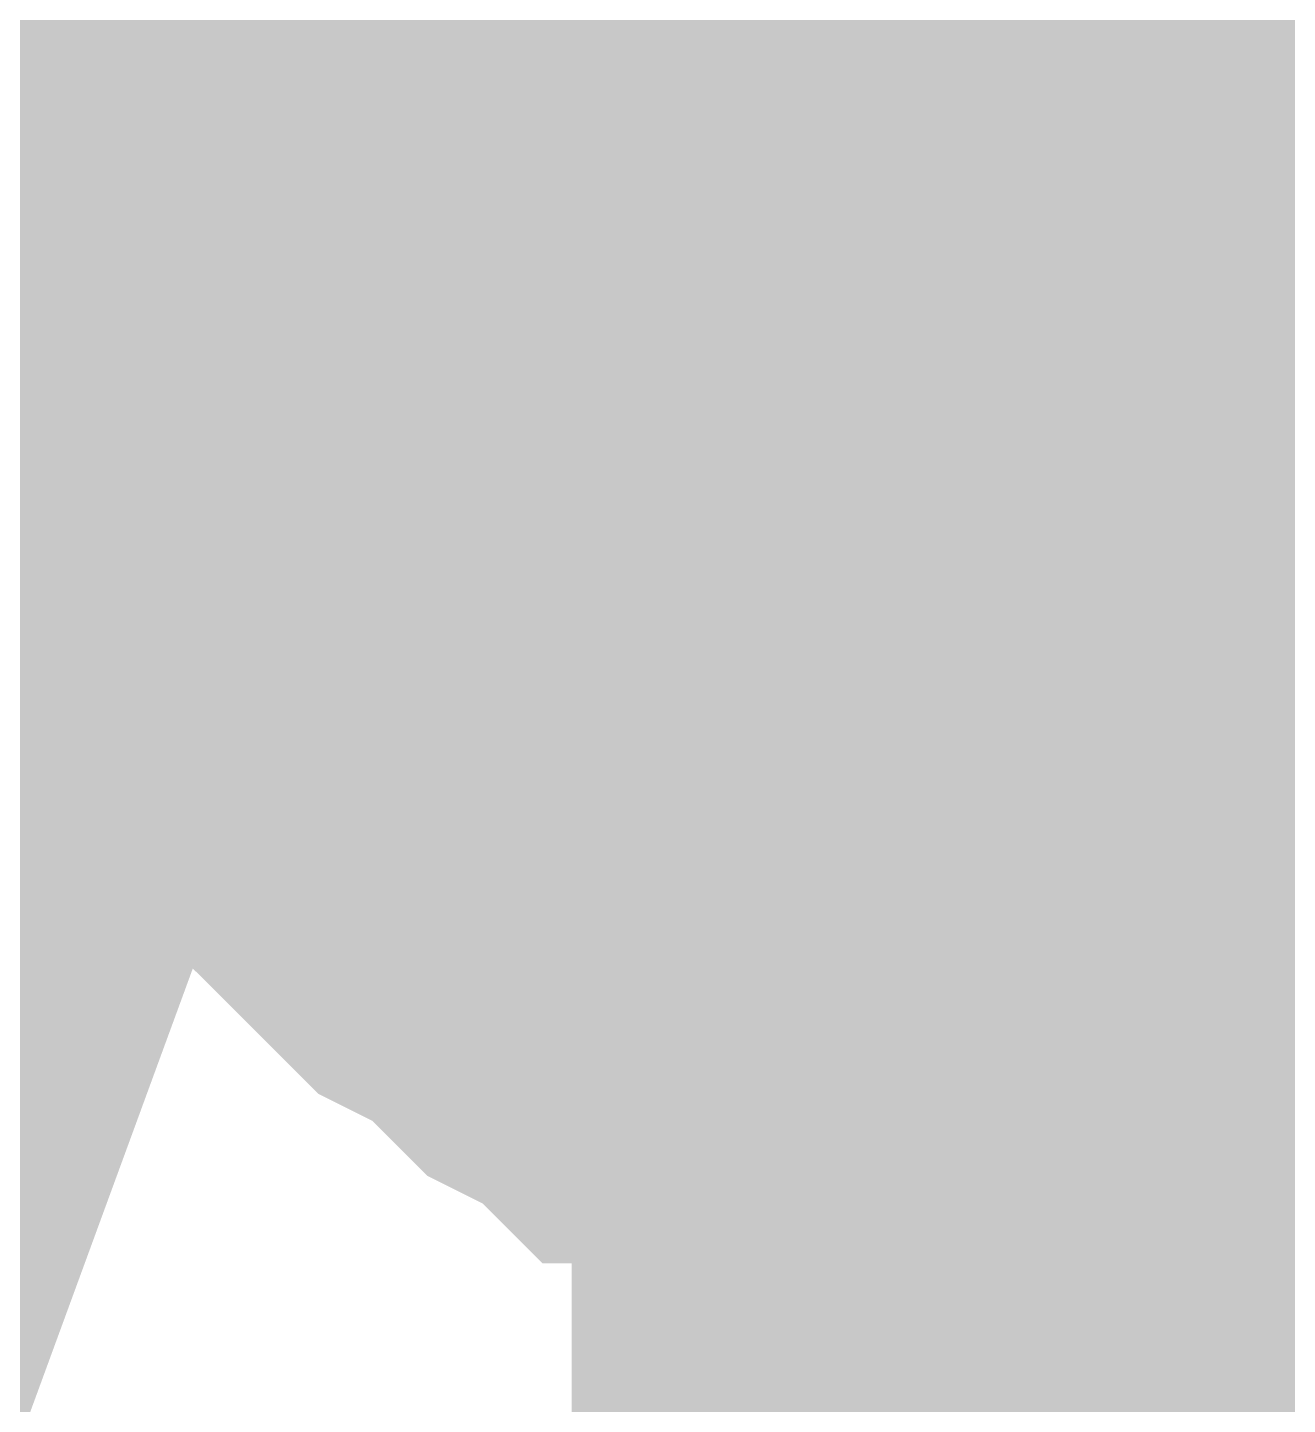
# Model space of a CAD drawing. Header units: inches. Extents: x 0 to 841, y 0 to 594.
# Drawn here: x 519.189 to 520.223, y 59.026 to 60.156 of the extents above; entities that cross this region are included whole.
import ezdxf

# ---------------------------------------------------------------- set-up
doc = ezdxf.new("R2010")
doc.units = ezdxf.units.IN
doc.layers.add('Sheet', color=255, linetype='Continuous')

msp = doc.modelspace()

# ---------------------------------------------------------------- linework, layer by layer
at = {"layer": 'Sheet'}
for points in [[(519.8309, 62.706, 0.7493, 0.7493, 0), (519.6961, 61.9648, 0.7493, 0.7493, 0), (519.5389, 61.2461, 0.7493, 0.7493, 0), (519.3368, 60.5275, 0.7493, 0.7493, 0), (519.0898, 59.8312, 0.7493, 0.7493, 0), (518.8427, 59.1574, 0.7493, 0.7493, 0), (518.5283, 58.4837, 0.7493, 0.7493, 0), (518.1915, 57.8548, 0.7493, 0.7493, 0), (517.8321, 57.226, 0.7493, 0.7493, 0), (517.4504, 56.5971, 0.7493, 0.7493, 0), (517.0237, 56.0132, 0.7493, 0.7493, 0), (516.5745, 55.4517, 0.7493, 0.7493, 0), (516.1029, 54.9127, 0.7493, 0.7493, 0), (515.6088, 54.3961, 0.7493, 0.7493, 0), (515.0923, 53.902, 0.7493, 0.7493, 0), (514.5533, 53.4304, 0.7493, 0.7493, 0), (513.9919, 52.9812, 0.7493, 0.7493, 0), (513.408, 52.5544, 0.7493, 0.7493, 0)], [(513.408, 52.5544, 0.7493, 0.7493, 0), (513.9919, 52.9812, 0.7493, 0.7493, 0), (514.5533, 53.4304, 0.7493, 0.7493, 0), (515.0923, 53.902, 0.7493, 0.7493, 0), (515.6088, 54.3961, 0.7493, 0.7493, 0), (516.1029, 54.9127, 0.7493, 0.7493, 0), (516.5745, 55.4517, 0.7493, 0.7493, 0), (517.0237, 56.0132, 0.7493, 0.7493, 0), (517.4504, 56.5971, 0.7493, 0.7493, 0), (517.8321, 57.226, 0.7493, 0.7493, 0), (518.1915, 57.8548, 0.7493, 0.7493, 0), (518.5283, 58.4837, 0.7493, 0.7493, 0), (518.8427, 59.1574, 0.7493, 0.7493, 0), (519.0898, 59.8312, 0.7493, 0.7493, 0), (519.3368, 60.5275, 0.7493, 0.7493, 0), (519.5389, 61.2461, 0.7493, 0.7493, 0), (519.6961, 61.9648, 0.7493, 0.7493, 0), (519.8309, 62.706, 0.7493, 0.7493, 0)], [(519.247, 59.9884, 0.2997, 0.2997, 0), (519.247, 60.0333, 0.2997, 0.2997, 0), (519.247, 60.0783, 0.2997, 0.2997, 0), (519.247, 60.1007, 0.2997, 0.2997, 0), (519.2694, 60.1456, 0.2997, 0.2997, 0), (519.2694, 60.1906, 0.2997, 0.2997, 0), (519.2919, 60.213, 0.2997, 0.2997, 0), (519.2919, 60.2579, 0.2997, 0.2997, 0), (519.3144, 60.2804, 0.2997, 0.2997, 0), (519.3144, 60.3253, 0.2997, 0.2997, 0)], [(519.247, 59.9884, 0.2997, 0.2997, 0), (519.247, 60.0333, 0.2997, 0.2997, 0), (519.247, 60.0783, 0.2997, 0.2997, 0), (519.247, 60.1007, 0.2997, 0.2997, 0), (519.2694, 60.1456, 0.2997, 0.2997, 0), (519.2694, 60.1906, 0.2997, 0.2997, 0), (519.2919, 60.213, 0.2997, 0.2997, 0), (519.2919, 60.2579, 0.2997, 0.2997, 0), (519.3144, 60.2804, 0.2997, 0.2997, 0), (519.3144, 60.3253, 0.2997, 0.2997, 0)], [(519.247, 59.9884, 0.2997, 0.2997, 0), (519.247, 60.0333, 0.2997, 0.2997, 0), (519.247, 60.0783, 0.2997, 0.2997, 0), (519.247, 60.1007, 0.2997, 0.2997, 0), (519.2694, 60.1456, 0.2997, 0.2997, 0), (519.2694, 60.1906, 0.2997, 0.2997, 0), (519.2919, 60.213, 0.2997, 0.2997, 0), (519.2919, 60.2579, 0.2997, 0.2997, 0), (519.3144, 60.2804, 0.2997, 0.2997, 0), (519.3144, 60.3253, 0.2997, 0.2997, 0)], [(519.247, 59.9884, 0.2997, 0.2997, 0), (519.247, 60.0333, 0.2997, 0.2997, 0), (519.247, 60.0783, 0.2997, 0.2997, 0), (519.247, 60.1007, 0.2997, 0.2997, 0), (519.2694, 60.1456, 0.2997, 0.2997, 0), (519.2694, 60.1906, 0.2997, 0.2997, 0), (519.2919, 60.213, 0.2997, 0.2997, 0), (519.2919, 60.2579, 0.2997, 0.2997, 0), (519.3144, 60.2804, 0.2997, 0.2997, 0), (519.3144, 60.3253, 0.2997, 0.2997, 0)], [(519.247, 59.9884, 0.2997, 0.2997, 0), (519.247, 60.0333, 0.2997, 0.2997, 0), (519.247, 60.0783, 0.2997, 0.2997, 0), (519.247, 60.1007, 0.2997, 0.2997, 0), (519.2694, 60.1456, 0.2997, 0.2997, 0), (519.2694, 60.1906, 0.2997, 0.2997, 0), (519.2919, 60.213, 0.2997, 0.2997, 0), (519.2919, 60.2579, 0.2997, 0.2997, 0), (519.3144, 60.2804, 0.2997, 0.2997, 0), (519.3144, 60.3253, 0.2997, 0.2997, 0)], [(519.494, 59.9884, 0.2997, 0.2997, 0), (519.494, 60.0109, 0.2997, 0.2997, 0), (519.494, 60.0333, 0.2997, 0.2997, 0), (519.494, 60.0783, 0.2997, 0.2997, 0), (519.494, 60.1007, 0.2997, 0.2997, 0), (519.5165, 60.1232, 0.2997, 0.2997, 0), (519.5165, 60.1456, 0.2997, 0.2997, 0), (519.5165, 60.1681, 0.2997, 0.2997, 0), (519.5389, 60.1906, 0.2997, 0.2997, 0), (519.5389, 60.213, 0.2997, 0.2997, 0), (519.5614, 60.2355, 0.2997, 0.2997, 0), (519.5614, 60.2579, 0.2997, 0.2997, 0), (519.5838, 60.2804, 0.2997, 0.2997, 0), (519.5838, 60.3029, 0.2997, 0.2997, 0), (519.6063, 60.3253, 0.2997, 0.2997, 0)], [(519.494, 59.9884, 0.2997, 0.2997, 0), (519.494, 60.0109, 0.2997, 0.2997, 0), (519.494, 60.0333, 0.2997, 0.2997, 0), (519.494, 60.0783, 0.2997, 0.2997, 0), (519.494, 60.1007, 0.2997, 0.2997, 0), (519.5165, 60.1232, 0.2997, 0.2997, 0), (519.5165, 60.1456, 0.2997, 0.2997, 0), (519.5165, 60.1681, 0.2997, 0.2997, 0), (519.5389, 60.1906, 0.2997, 0.2997, 0), (519.5389, 60.213, 0.2997, 0.2997, 0), (519.5614, 60.2355, 0.2997, 0.2997, 0), (519.5614, 60.2579, 0.2997, 0.2997, 0), (519.5838, 60.2804, 0.2997, 0.2997, 0), (519.5838, 60.3029, 0.2997, 0.2997, 0), (519.6063, 60.3253, 0.2997, 0.2997, 0)], [(519.494, 59.9884, 0.2997, 0.2997, 0), (519.494, 60.0109, 0.2997, 0.2997, 0), (519.494, 60.0333, 0.2997, 0.2997, 0), (519.494, 60.0783, 0.2997, 0.2997, 0), (519.494, 60.1007, 0.2997, 0.2997, 0), (519.5165, 60.1232, 0.2997, 0.2997, 0), (519.5165, 60.1456, 0.2997, 0.2997, 0), (519.5165, 60.1681, 0.2997, 0.2997, 0), (519.5389, 60.1906, 0.2997, 0.2997, 0), (519.5389, 60.213, 0.2997, 0.2997, 0), (519.5614, 60.2355, 0.2997, 0.2997, 0), (519.5614, 60.2579, 0.2997, 0.2997, 0), (519.5838, 60.2804, 0.2997, 0.2997, 0), (519.5838, 60.3029, 0.2997, 0.2997, 0), (519.6063, 60.3253, 0.2997, 0.2997, 0)], [(515.0025, 59.9884, 0.7493, 0.7493, 0), (520.0105, 59.9884, 0.7493, 0.7493, 0)], [(515.0025, 59.9884, 0.7493, 0.7493, 0), (520.0105, 59.9884, 0.7493, 0.7493, 0), (535.0124, 59.9884, 0.7493, 0.7493, 0), (554.9998, 59.9884, 0.7493, 0.7493, 0)], [(520.0105, 54.98, 0.7493, 0.7493, 0), (520.0105, 59.9884, 0.7493, 0.7493, 0)], [(519.247, 59.9884, 0.0991, 0.0991, 0), (519.247, 60.0333, 0.0991, 0.0991, 0), (519.247, 60.0783, 0.0991, 0.0991, 0), (519.247, 60.1007, 0.0991, 0.0991, 0), (519.2694, 60.1456, 0.0991, 0.0991, 0), (519.2694, 60.1906, 0.0991, 0.0991, 0), (519.2919, 60.213, 0.0991, 0.0991, 0)], [(519.247, 59.9884, 0.0991, 0.0991, 0), (519.247, 60.0333, 0.0991, 0.0991, 0), (519.247, 60.0783, 0.0991, 0.0991, 0), (519.247, 60.1007, 0.0991, 0.0991, 0), (519.2694, 60.1456, 0.0991, 0.0991, 0), (519.2694, 60.1906, 0.0991, 0.0991, 0), (519.2919, 60.213, 0.0991, 0.0991, 0)], [(519.247, 59.9884, 0.0991, 0.0991, 0), (519.247, 60.0333, 0.0991, 0.0991, 0), (519.247, 60.0783, 0.0991, 0.0991, 0), (519.247, 60.1007, 0.0991, 0.0991, 0), (519.2694, 60.1456, 0.0991, 0.0991, 0), (519.2694, 60.1906, 0.0991, 0.0991, 0), (519.2919, 60.213, 0.0991, 0.0991, 0)], [(519.247, 59.9884, 0.0991, 0.0991, 0), (519.247, 60.0333, 0.0991, 0.0991, 0), (519.247, 60.0783, 0.0991, 0.0991, 0), (519.247, 60.1007, 0.0991, 0.0991, 0), (519.2694, 60.1456, 0.0991, 0.0991, 0), (519.2694, 60.1906, 0.0991, 0.0991, 0), (519.2919, 60.213, 0.0991, 0.0991, 0)], [(519.247, 59.9884, 0.0991, 0.0991, 0), (519.247, 60.0333, 0.0991, 0.0991, 0), (519.247, 60.0783, 0.0991, 0.0991, 0), (519.247, 60.1007, 0.0991, 0.0991, 0), (519.2694, 60.1456, 0.0991, 0.0991, 0), (519.2694, 60.1906, 0.0991, 0.0991, 0), (519.2919, 60.213, 0.0991, 0.0991, 0)], [(519.494, 59.9884, 0.0991, 0.0991, 0), (519.494, 60.0109, 0.0991, 0.0991, 0), (519.494, 60.0333, 0.0991, 0.0991, 0), (519.494, 60.0783, 0.0991, 0.0991, 0), (519.494, 60.1007, 0.0991, 0.0991, 0), (519.5165, 60.1232, 0.0991, 0.0991, 0), (519.5165, 60.1456, 0.0991, 0.0991, 0), (519.5165, 60.1681, 0.0991, 0.0991, 0), (519.5389, 60.1906, 0.0991, 0.0991, 0), (519.5389, 60.213, 0.0991, 0.0991, 0)], [(519.494, 59.9884, 0.0991, 0.0991, 0), (519.494, 60.0109, 0.0991, 0.0991, 0), (519.494, 60.0333, 0.0991, 0.0991, 0), (519.494, 60.0783, 0.0991, 0.0991, 0), (519.494, 60.1007, 0.0991, 0.0991, 0), (519.5165, 60.1232, 0.0991, 0.0991, 0), (519.5165, 60.1456, 0.0991, 0.0991, 0), (519.5165, 60.1681, 0.0991, 0.0991, 0), (519.5389, 60.1906, 0.0991, 0.0991, 0), (519.5389, 60.213, 0.0991, 0.0991, 0)], [(519.494, 59.9884, 0.0991, 0.0991, 0), (519.494, 60.0109, 0.0991, 0.0991, 0), (519.494, 60.0333, 0.0991, 0.0991, 0), (519.494, 60.0783, 0.0991, 0.0991, 0), (519.494, 60.1007, 0.0991, 0.0991, 0), (519.5165, 60.1232, 0.0991, 0.0991, 0), (519.5165, 60.1456, 0.0991, 0.0991, 0), (519.5165, 60.1681, 0.0991, 0.0991, 0), (519.5389, 60.1906, 0.0991, 0.0991, 0), (519.5389, 60.213, 0.0991, 0.0991, 0)], [(515.0025, 59.9884, 0.2997, 0.2997, 0), (520.0105, 59.9884, 0.2997, 0.2997, 0)], [(520.0105, 59.2248, 0.2997, 0.2997, 0), (519.9656, 59.2248, 0.2997, 0.2997, 0), (519.9207, 59.2248, 0.2997, 0.2997, 0), (519.8983, 59.2248, 0.2997, 0.2997, 0), (519.8533, 59.2473, 0.2997, 0.2997, 0), (519.8084, 59.2473, 0.2997, 0.2997, 0), (519.786, 59.2697, 0.2997, 0.2997, 0), (519.7411, 59.2697, 0.2997, 0.2997, 0), (519.7186, 59.2922, 0.2997, 0.2997, 0), (519.6737, 59.2922, 0.2997, 0.2997, 0), (519.6512, 59.3147, 0.2997, 0.2997, 0), (519.6063, 59.3371, 0.2997, 0.2997, 0), (519.5838, 59.3596, 0.2997, 0.2997, 0), (519.5614, 59.382, 0.2997, 0.2997, 0), (519.5165, 59.4045, 0.2997, 0.2997, 0), (519.494, 59.427, 0.2997, 0.2997, 0), (519.4716, 59.4494, 0.2997, 0.2997, 0), (519.4491, 59.4719, 0.2997, 0.2997, 0), (519.4266, 59.4943, 0.2997, 0.2997, 0), (519.4042, 59.5392, 0.2997, 0.2997, 0), (519.3817, 59.5617, 0.2997, 0.2997, 0), (519.3593, 59.5842, 0.2997, 0.2997, 0), (519.3368, 59.6291, 0.2997, 0.2997, 0), (519.3144, 59.6515, 0.2997, 0.2997, 0), (519.3144, 59.6965, 0.2997, 0.2997, 0), (519.2919, 59.7189, 0.2997, 0.2997, 0), (519.2919, 59.7638, 0.2997, 0.2997, 0), (519.2694, 59.7863, 0.2997, 0.2997, 0), (519.2694, 59.8312, 0.2997, 0.2997, 0), (519.247, 59.8761, 0.2997, 0.2997, 0), (519.247, 59.8986, 0.2997, 0.2997, 0), (519.247, 59.9435, 0.2997, 0.2997, 0), (519.247, 59.9884, 0.2997, 0.2997, 0)], [(519.247, 59.9884, 0.2997, 0.2997, 0), (519.247, 59.9884, 0.2997, 0.2997, 0)], [(520.0105, 59.2248, 0.2997, 0.2997, 0), (519.9656, 59.2248, 0.2997, 0.2997, 0), (519.9207, 59.2248, 0.2997, 0.2997, 0), (519.8983, 59.2248, 0.2997, 0.2997, 0), (519.8533, 59.2473, 0.2997, 0.2997, 0), (519.8084, 59.2473, 0.2997, 0.2997, 0), (519.786, 59.2697, 0.2997, 0.2997, 0), (519.7411, 59.2697, 0.2997, 0.2997, 0), (519.7186, 59.2922, 0.2997, 0.2997, 0), (519.6737, 59.2922, 0.2997, 0.2997, 0), (519.6512, 59.3147, 0.2997, 0.2997, 0), (519.6063, 59.3371, 0.2997, 0.2997, 0), (519.5838, 59.3596, 0.2997, 0.2997, 0), (519.5614, 59.382, 0.2997, 0.2997, 0), (519.5165, 59.4045, 0.2997, 0.2997, 0), (519.494, 59.427, 0.2997, 0.2997, 0), (519.4716, 59.4494, 0.2997, 0.2997, 0), (519.4491, 59.4719, 0.2997, 0.2997, 0), (519.4266, 59.4943, 0.2997, 0.2997, 0), (519.4042, 59.5392, 0.2997, 0.2997, 0), (519.3817, 59.5617, 0.2997, 0.2997, 0), (519.3593, 59.5842, 0.2997, 0.2997, 0), (519.3368, 59.6291, 0.2997, 0.2997, 0), (519.3144, 59.6515, 0.2997, 0.2997, 0), (519.3144, 59.6965, 0.2997, 0.2997, 0), (519.2919, 59.7189, 0.2997, 0.2997, 0), (519.2919, 59.7638, 0.2997, 0.2997, 0), (519.2694, 59.7863, 0.2997, 0.2997, 0), (519.2694, 59.8312, 0.2997, 0.2997, 0), (519.247, 59.8761, 0.2997, 0.2997, 0), (519.247, 59.8986, 0.2997, 0.2997, 0), (519.247, 59.9435, 0.2997, 0.2997, 0), (519.247, 59.9884, 0.2997, 0.2997, 0)], [(519.247, 59.9884, 0.2997, 0.2997, 0), (519.247, 59.9884, 0.2997, 0.2997, 0)], [(520.0105, 59.2248, 0.2997, 0.2997, 0), (519.9656, 59.2248, 0.2997, 0.2997, 0), (519.9207, 59.2248, 0.2997, 0.2997, 0), (519.8983, 59.2248, 0.2997, 0.2997, 0), (519.8533, 59.2473, 0.2997, 0.2997, 0), (519.8084, 59.2473, 0.2997, 0.2997, 0), (519.786, 59.2697, 0.2997, 0.2997, 0), (519.7411, 59.2697, 0.2997, 0.2997, 0), (519.7186, 59.2922, 0.2997, 0.2997, 0), (519.6737, 59.2922, 0.2997, 0.2997, 0), (519.6512, 59.3147, 0.2997, 0.2997, 0), (519.6063, 59.3371, 0.2997, 0.2997, 0), (519.5838, 59.3596, 0.2997, 0.2997, 0), (519.5614, 59.382, 0.2997, 0.2997, 0), (519.5165, 59.4045, 0.2997, 0.2997, 0), (519.494, 59.427, 0.2997, 0.2997, 0), (519.4716, 59.4494, 0.2997, 0.2997, 0), (519.4491, 59.4719, 0.2997, 0.2997, 0), (519.4266, 59.4943, 0.2997, 0.2997, 0), (519.4042, 59.5392, 0.2997, 0.2997, 0), (519.3817, 59.5617, 0.2997, 0.2997, 0), (519.3593, 59.5842, 0.2997, 0.2997, 0), (519.3368, 59.6291, 0.2997, 0.2997, 0), (519.3144, 59.6515, 0.2997, 0.2997, 0), (519.3144, 59.6965, 0.2997, 0.2997, 0), (519.2919, 59.7189, 0.2997, 0.2997, 0), (519.2919, 59.7638, 0.2997, 0.2997, 0), (519.2694, 59.7863, 0.2997, 0.2997, 0), (519.2694, 59.8312, 0.2997, 0.2997, 0), (519.247, 59.8761, 0.2997, 0.2997, 0), (519.247, 59.8986, 0.2997, 0.2997, 0), (519.247, 59.9435, 0.2997, 0.2997, 0), (519.247, 59.9884, 0.2997, 0.2997, 0)], [(519.247, 59.9884, 0.2997, 0.2997, 0), (519.247, 59.9884, 0.2997, 0.2997, 0)], [(520.0105, 59.2248, 0.2997, 0.2997, 0), (519.9656, 59.2248, 0.2997, 0.2997, 0), (519.9207, 59.2248, 0.2997, 0.2997, 0), (519.8983, 59.2248, 0.2997, 0.2997, 0), (519.8533, 59.2473, 0.2997, 0.2997, 0), (519.8084, 59.2473, 0.2997, 0.2997, 0), (519.786, 59.2697, 0.2997, 0.2997, 0), (519.7411, 59.2697, 0.2997, 0.2997, 0), (519.7186, 59.2922, 0.2997, 0.2997, 0), (519.6737, 59.2922, 0.2997, 0.2997, 0), (519.6512, 59.3147, 0.2997, 0.2997, 0), (519.6063, 59.3371, 0.2997, 0.2997, 0), (519.5838, 59.3596, 0.2997, 0.2997, 0), (519.5614, 59.382, 0.2997, 0.2997, 0), (519.5165, 59.4045, 0.2997, 0.2997, 0), (519.494, 59.427, 0.2997, 0.2997, 0), (519.4716, 59.4494, 0.2997, 0.2997, 0), (519.4491, 59.4719, 0.2997, 0.2997, 0), (519.4266, 59.4943, 0.2997, 0.2997, 0), (519.4042, 59.5392, 0.2997, 0.2997, 0), (519.3817, 59.5617, 0.2997, 0.2997, 0), (519.3593, 59.5842, 0.2997, 0.2997, 0), (519.3368, 59.6291, 0.2997, 0.2997, 0), (519.3144, 59.6515, 0.2997, 0.2997, 0), (519.3144, 59.6965, 0.2997, 0.2997, 0), (519.2919, 59.7189, 0.2997, 0.2997, 0), (519.2919, 59.7638, 0.2997, 0.2997, 0), (519.2694, 59.7863, 0.2997, 0.2997, 0), (519.2694, 59.8312, 0.2997, 0.2997, 0), (519.247, 59.8761, 0.2997, 0.2997, 0), (519.247, 59.8986, 0.2997, 0.2997, 0), (519.247, 59.9435, 0.2997, 0.2997, 0), (519.247, 59.9884, 0.2997, 0.2997, 0)], [(519.247, 59.9884, 0.2997, 0.2997, 0), (519.247, 59.9884, 0.2997, 0.2997, 0)], [(520.0105, 59.2248, 0.2997, 0.2997, 0), (519.9656, 59.2248, 0.2997, 0.2997, 0), (519.9207, 59.2248, 0.2997, 0.2997, 0), (519.8983, 59.2248, 0.2997, 0.2997, 0), (519.8533, 59.2473, 0.2997, 0.2997, 0), (519.8084, 59.2473, 0.2997, 0.2997, 0), (519.786, 59.2697, 0.2997, 0.2997, 0), (519.7411, 59.2697, 0.2997, 0.2997, 0), (519.7186, 59.2922, 0.2997, 0.2997, 0), (519.6737, 59.2922, 0.2997, 0.2997, 0), (519.6512, 59.3147, 0.2997, 0.2997, 0), (519.6063, 59.3371, 0.2997, 0.2997, 0), (519.5838, 59.3596, 0.2997, 0.2997, 0), (519.5614, 59.382, 0.2997, 0.2997, 0), (519.5165, 59.4045, 0.2997, 0.2997, 0), (519.494, 59.427, 0.2997, 0.2997, 0), (519.4716, 59.4494, 0.2997, 0.2997, 0), (519.4491, 59.4719, 0.2997, 0.2997, 0), (519.4266, 59.4943, 0.2997, 0.2997, 0), (519.4042, 59.5392, 0.2997, 0.2997, 0), (519.3817, 59.5617, 0.2997, 0.2997, 0), (519.3593, 59.5842, 0.2997, 0.2997, 0), (519.3368, 59.6291, 0.2997, 0.2997, 0), (519.3144, 59.6515, 0.2997, 0.2997, 0), (519.3144, 59.6965, 0.2997, 0.2997, 0), (519.2919, 59.7189, 0.2997, 0.2997, 0), (519.2919, 59.7638, 0.2997, 0.2997, 0), (519.2694, 59.7863, 0.2997, 0.2997, 0), (519.2694, 59.8312, 0.2997, 0.2997, 0), (519.247, 59.8761, 0.2997, 0.2997, 0), (519.247, 59.8986, 0.2997, 0.2997, 0), (519.247, 59.9435, 0.2997, 0.2997, 0), (519.247, 59.9884, 0.2997, 0.2997, 0)], [(519.247, 59.9884, 0.2997, 0.2997, 0), (519.247, 59.9884, 0.2997, 0.2997, 0)], [(520.0105, 59.4719, 0.2997, 0.2997, 0), (519.9881, 59.4719, 0.2997, 0.2997, 0), (519.9656, 59.4719, 0.2997, 0.2997, 0), (519.9207, 59.4719, 0.2997, 0.2997, 0), (519.8983, 59.4719, 0.2997, 0.2997, 0), (519.8758, 59.4943, 0.2997, 0.2997, 0), (519.8533, 59.4943, 0.2997, 0.2997, 0), (519.8309, 59.4943, 0.2997, 0.2997, 0), (519.8084, 59.5168, 0.2997, 0.2997, 0), (519.786, 59.5168, 0.2997, 0.2997, 0), (519.7635, 59.5392, 0.2997, 0.2997, 0), (519.7411, 59.5392, 0.2997, 0.2997, 0), (519.7186, 59.5617, 0.2997, 0.2997, 0), (519.6961, 59.5842, 0.2997, 0.2997, 0), (519.6737, 59.5842, 0.2997, 0.2997, 0), (519.6512, 59.6066, 0.2997, 0.2997, 0), (519.6512, 59.6291, 0.2997, 0.2997, 0), (519.6288, 59.6515, 0.2997, 0.2997, 0), (519.6063, 59.674, 0.2997, 0.2997, 0), (519.5838, 59.6965, 0.2997, 0.2997, 0), (519.5838, 59.6965, 0.2997, 0.2997, 0), (519.5614, 59.7189, 0.2997, 0.2997, 0), (519.5614, 59.7414, 0.2997, 0.2997, 0), (519.5389, 59.7638, 0.2997, 0.2997, 0), (519.5389, 59.7863, 0.2997, 0.2997, 0), (519.5165, 59.8088, 0.2997, 0.2997, 0), (519.5165, 59.8312, 0.2997, 0.2997, 0), (519.5165, 59.8537, 0.2997, 0.2997, 0), (519.494, 59.8986, 0.2997, 0.2997, 0), (519.494, 59.9211, 0.2997, 0.2997, 0), (519.494, 59.9435, 0.2997, 0.2997, 0), (519.494, 59.966, 0.2997, 0.2997, 0), (519.494, 59.9884, 0.2997, 0.2997, 0)], [(519.494, 59.9884, 0.2997, 0.2997, 0), (519.494, 59.9884, 0.2997, 0.2997, 0)], [(520.0105, 59.4719, 0.2997, 0.2997, 0), (519.9881, 59.4719, 0.2997, 0.2997, 0), (519.9656, 59.4719, 0.2997, 0.2997, 0), (519.9207, 59.4719, 0.2997, 0.2997, 0), (519.8983, 59.4719, 0.2997, 0.2997, 0), (519.8758, 59.4943, 0.2997, 0.2997, 0), (519.8533, 59.4943, 0.2997, 0.2997, 0), (519.8309, 59.4943, 0.2997, 0.2997, 0), (519.8084, 59.5168, 0.2997, 0.2997, 0), (519.786, 59.5168, 0.2997, 0.2997, 0), (519.7635, 59.5392, 0.2997, 0.2997, 0), (519.7411, 59.5392, 0.2997, 0.2997, 0), (519.7186, 59.5617, 0.2997, 0.2997, 0), (519.6961, 59.5842, 0.2997, 0.2997, 0), (519.6737, 59.5842, 0.2997, 0.2997, 0), (519.6512, 59.6066, 0.2997, 0.2997, 0), (519.6512, 59.6291, 0.2997, 0.2997, 0), (519.6288, 59.6515, 0.2997, 0.2997, 0), (519.6063, 59.674, 0.2997, 0.2997, 0), (519.5838, 59.6965, 0.2997, 0.2997, 0), (519.5838, 59.6965, 0.2997, 0.2997, 0), (519.5614, 59.7189, 0.2997, 0.2997, 0), (519.5614, 59.7414, 0.2997, 0.2997, 0), (519.5389, 59.7638, 0.2997, 0.2997, 0), (519.5389, 59.7863, 0.2997, 0.2997, 0), (519.5165, 59.8088, 0.2997, 0.2997, 0), (519.5165, 59.8312, 0.2997, 0.2997, 0), (519.5165, 59.8537, 0.2997, 0.2997, 0), (519.494, 59.8986, 0.2997, 0.2997, 0), (519.494, 59.9211, 0.2997, 0.2997, 0), (519.494, 59.9435, 0.2997, 0.2997, 0), (519.494, 59.966, 0.2997, 0.2997, 0), (519.494, 59.9884, 0.2997, 0.2997, 0)], [(519.494, 59.9884, 0.2997, 0.2997, 0), (519.494, 59.9884, 0.2997, 0.2997, 0)], [(520.0105, 59.4719, 0.2997, 0.2997, 0), (519.9881, 59.4719, 0.2997, 0.2997, 0), (519.9656, 59.4719, 0.2997, 0.2997, 0), (519.9207, 59.4719, 0.2997, 0.2997, 0), (519.8983, 59.4719, 0.2997, 0.2997, 0), (519.8758, 59.4943, 0.2997, 0.2997, 0), (519.8533, 59.4943, 0.2997, 0.2997, 0), (519.8309, 59.4943, 0.2997, 0.2997, 0), (519.8084, 59.5168, 0.2997, 0.2997, 0), (519.786, 59.5168, 0.2997, 0.2997, 0), (519.7635, 59.5392, 0.2997, 0.2997, 0), (519.7411, 59.5392, 0.2997, 0.2997, 0), (519.7186, 59.5617, 0.2997, 0.2997, 0), (519.6961, 59.5842, 0.2997, 0.2997, 0), (519.6737, 59.5842, 0.2997, 0.2997, 0), (519.6512, 59.6066, 0.2997, 0.2997, 0), (519.6512, 59.6291, 0.2997, 0.2997, 0), (519.6288, 59.6515, 0.2997, 0.2997, 0), (519.6063, 59.674, 0.2997, 0.2997, 0), (519.5838, 59.6965, 0.2997, 0.2997, 0), (519.5838, 59.6965, 0.2997, 0.2997, 0), (519.5614, 59.7189, 0.2997, 0.2997, 0), (519.5614, 59.7414, 0.2997, 0.2997, 0), (519.5389, 59.7638, 0.2997, 0.2997, 0), (519.5389, 59.7863, 0.2997, 0.2997, 0), (519.5165, 59.8088, 0.2997, 0.2997, 0), (519.5165, 59.8312, 0.2997, 0.2997, 0), (519.5165, 59.8537, 0.2997, 0.2997, 0), (519.494, 59.8986, 0.2997, 0.2997, 0), (519.494, 59.9211, 0.2997, 0.2997, 0), (519.494, 59.9435, 0.2997, 0.2997, 0), (519.494, 59.966, 0.2997, 0.2997, 0), (519.494, 59.9884, 0.2997, 0.2997, 0)], [(519.494, 59.9884, 0.2997, 0.2997, 0), (519.494, 59.9884, 0.2997, 0.2997, 0)], [(520.0105, 54.98, 0.2997, 0.2997, 0), (520.0105, 59.9884, 0.2997, 0.2997, 0)], [(520.0105, 59.2248, 0.0991, 0.0991, 0), (519.9656, 59.2248, 0.0991, 0.0991, 0), (519.9207, 59.2248, 0.0991, 0.0991, 0), (519.8983, 59.2248, 0.0991, 0.0991, 0), (519.8533, 59.2473, 0.0991, 0.0991, 0), (519.8084, 59.2473, 0.0991, 0.0991, 0), (519.786, 59.2697, 0.0991, 0.0991, 0), (519.7411, 59.2697, 0.0991, 0.0991, 0), (519.7186, 59.2922, 0.0991, 0.0991, 0), (519.6737, 59.2922, 0.0991, 0.0991, 0), (519.6512, 59.3147, 0.0991, 0.0991, 0), (519.6063, 59.3371, 0.0991, 0.0991, 0), (519.5838, 59.3596, 0.0991, 0.0991, 0), (519.5614, 59.382, 0.0991, 0.0991, 0), (519.5165, 59.4045, 0.0991, 0.0991, 0), (519.494, 59.427, 0.0991, 0.0991, 0), (519.4716, 59.4494, 0.0991, 0.0991, 0), (519.4491, 59.4719, 0.0991, 0.0991, 0), (519.4266, 59.4943, 0.0991, 0.0991, 0), (519.4042, 59.5392, 0.0991, 0.0991, 0), (519.3817, 59.5617, 0.0991, 0.0991, 0), (519.3593, 59.5842, 0.0991, 0.0991, 0), (519.3368, 59.6291, 0.0991, 0.0991, 0), (519.3144, 59.6515, 0.0991, 0.0991, 0), (519.3144, 59.6965, 0.0991, 0.0991, 0), (519.2919, 59.7189, 0.0991, 0.0991, 0), (519.2919, 59.7638, 0.0991, 0.0991, 0), (519.2694, 59.7863, 0.0991, 0.0991, 0), (519.2694, 59.8312, 0.0991, 0.0991, 0), (519.247, 59.8761, 0.0991, 0.0991, 0), (519.247, 59.8986, 0.0991, 0.0991, 0), (519.247, 59.9435, 0.0991, 0.0991, 0), (519.247, 59.9884, 0.0991, 0.0991, 0)], [(519.247, 59.9884, 0.0991, 0.0991, 0), (519.247, 59.9884, 0.0991, 0.0991, 0)], [(520.0105, 59.2248, 0.0991, 0.0991, 0), (519.9656, 59.2248, 0.0991, 0.0991, 0), (519.9207, 59.2248, 0.0991, 0.0991, 0), (519.8983, 59.2248, 0.0991, 0.0991, 0), (519.8533, 59.2473, 0.0991, 0.0991, 0), (519.8084, 59.2473, 0.0991, 0.0991, 0), (519.786, 59.2697, 0.0991, 0.0991, 0), (519.7411, 59.2697, 0.0991, 0.0991, 0), (519.7186, 59.2922, 0.0991, 0.0991, 0), (519.6737, 59.2922, 0.0991, 0.0991, 0), (519.6512, 59.3147, 0.0991, 0.0991, 0), (519.6063, 59.3371, 0.0991, 0.0991, 0), (519.5838, 59.3596, 0.0991, 0.0991, 0), (519.5614, 59.382, 0.0991, 0.0991, 0), (519.5165, 59.4045, 0.0991, 0.0991, 0), (519.494, 59.427, 0.0991, 0.0991, 0), (519.4716, 59.4494, 0.0991, 0.0991, 0), (519.4491, 59.4719, 0.0991, 0.0991, 0), (519.4266, 59.4943, 0.0991, 0.0991, 0), (519.4042, 59.5392, 0.0991, 0.0991, 0), (519.3817, 59.5617, 0.0991, 0.0991, 0), (519.3593, 59.5842, 0.0991, 0.0991, 0), (519.3368, 59.6291, 0.0991, 0.0991, 0), (519.3144, 59.6515, 0.0991, 0.0991, 0), (519.3144, 59.6965, 0.0991, 0.0991, 0), (519.2919, 59.7189, 0.0991, 0.0991, 0), (519.2919, 59.7638, 0.0991, 0.0991, 0), (519.2694, 59.7863, 0.0991, 0.0991, 0), (519.2694, 59.8312, 0.0991, 0.0991, 0), (519.247, 59.8761, 0.0991, 0.0991, 0), (519.247, 59.8986, 0.0991, 0.0991, 0), (519.247, 59.9435, 0.0991, 0.0991, 0), (519.247, 59.9884, 0.0991, 0.0991, 0)], [(519.247, 59.9884, 0.0991, 0.0991, 0), (519.247, 59.9884, 0.0991, 0.0991, 0)], [(520.0105, 59.2248, 0.0991, 0.0991, 0), (519.9656, 59.2248, 0.0991, 0.0991, 0), (519.9207, 59.2248, 0.0991, 0.0991, 0), (519.8983, 59.2248, 0.0991, 0.0991, 0), (519.8533, 59.2473, 0.0991, 0.0991, 0), (519.8084, 59.2473, 0.0991, 0.0991, 0), (519.786, 59.2697, 0.0991, 0.0991, 0), (519.7411, 59.2697, 0.0991, 0.0991, 0), (519.7186, 59.2922, 0.0991, 0.0991, 0), (519.6737, 59.2922, 0.0991, 0.0991, 0), (519.6512, 59.3147, 0.0991, 0.0991, 0), (519.6063, 59.3371, 0.0991, 0.0991, 0), (519.5838, 59.3596, 0.0991, 0.0991, 0), (519.5614, 59.382, 0.0991, 0.0991, 0), (519.5165, 59.4045, 0.0991, 0.0991, 0), (519.494, 59.427, 0.0991, 0.0991, 0), (519.4716, 59.4494, 0.0991, 0.0991, 0), (519.4491, 59.4719, 0.0991, 0.0991, 0), (519.4266, 59.4943, 0.0991, 0.0991, 0), (519.4042, 59.5392, 0.0991, 0.0991, 0), (519.3817, 59.5617, 0.0991, 0.0991, 0), (519.3593, 59.5842, 0.0991, 0.0991, 0), (519.3368, 59.6291, 0.0991, 0.0991, 0), (519.3144, 59.6515, 0.0991, 0.0991, 0), (519.3144, 59.6965, 0.0991, 0.0991, 0), (519.2919, 59.7189, 0.0991, 0.0991, 0), (519.2919, 59.7638, 0.0991, 0.0991, 0), (519.2694, 59.7863, 0.0991, 0.0991, 0), (519.2694, 59.8312, 0.0991, 0.0991, 0), (519.247, 59.8761, 0.0991, 0.0991, 0), (519.247, 59.8986, 0.0991, 0.0991, 0), (519.247, 59.9435, 0.0991, 0.0991, 0), (519.247, 59.9884, 0.0991, 0.0991, 0)], [(519.247, 59.9884, 0.0991, 0.0991, 0), (519.247, 59.9884, 0.0991, 0.0991, 0)], [(520.0105, 59.2248, 0.0991, 0.0991, 0), (519.9656, 59.2248, 0.0991, 0.0991, 0), (519.9207, 59.2248, 0.0991, 0.0991, 0), (519.8983, 59.2248, 0.0991, 0.0991, 0), (519.8533, 59.2473, 0.0991, 0.0991, 0), (519.8084, 59.2473, 0.0991, 0.0991, 0), (519.786, 59.2697, 0.0991, 0.0991, 0), (519.7411, 59.2697, 0.0991, 0.0991, 0), (519.7186, 59.2922, 0.0991, 0.0991, 0), (519.6737, 59.2922, 0.0991, 0.0991, 0), (519.6512, 59.3147, 0.0991, 0.0991, 0), (519.6063, 59.3371, 0.0991, 0.0991, 0), (519.5838, 59.3596, 0.0991, 0.0991, 0), (519.5614, 59.382, 0.0991, 0.0991, 0), (519.5165, 59.4045, 0.0991, 0.0991, 0), (519.494, 59.427, 0.0991, 0.0991, 0), (519.4716, 59.4494, 0.0991, 0.0991, 0), (519.4491, 59.4719, 0.0991, 0.0991, 0), (519.4266, 59.4943, 0.0991, 0.0991, 0), (519.4042, 59.5392, 0.0991, 0.0991, 0), (519.3817, 59.5617, 0.0991, 0.0991, 0), (519.3593, 59.5842, 0.0991, 0.0991, 0), (519.3368, 59.6291, 0.0991, 0.0991, 0), (519.3144, 59.6515, 0.0991, 0.0991, 0), (519.3144, 59.6965, 0.0991, 0.0991, 0), (519.2919, 59.7189, 0.0991, 0.0991, 0), (519.2919, 59.7638, 0.0991, 0.0991, 0), (519.2694, 59.7863, 0.0991, 0.0991, 0), (519.2694, 59.8312, 0.0991, 0.0991, 0), (519.247, 59.8761, 0.0991, 0.0991, 0), (519.247, 59.8986, 0.0991, 0.0991, 0), (519.247, 59.9435, 0.0991, 0.0991, 0), (519.247, 59.9884, 0.0991, 0.0991, 0)], [(519.247, 59.9884, 0.0991, 0.0991, 0), (519.247, 59.9884, 0.0991, 0.0991, 0)], [(520.0105, 59.2248, 0.0991, 0.0991, 0), (519.9656, 59.2248, 0.0991, 0.0991, 0), (519.9207, 59.2248, 0.0991, 0.0991, 0), (519.8983, 59.2248, 0.0991, 0.0991, 0), (519.8533, 59.2473, 0.0991, 0.0991, 0), (519.8084, 59.2473, 0.0991, 0.0991, 0), (519.786, 59.2697, 0.0991, 0.0991, 0), (519.7411, 59.2697, 0.0991, 0.0991, 0), (519.7186, 59.2922, 0.0991, 0.0991, 0), (519.6737, 59.2922, 0.0991, 0.0991, 0), (519.6512, 59.3147, 0.0991, 0.0991, 0), (519.6063, 59.3371, 0.0991, 0.0991, 0), (519.5838, 59.3596, 0.0991, 0.0991, 0), (519.5614, 59.382, 0.0991, 0.0991, 0), (519.5165, 59.4045, 0.0991, 0.0991, 0), (519.494, 59.427, 0.0991, 0.0991, 0), (519.4716, 59.4494, 0.0991, 0.0991, 0), (519.4491, 59.4719, 0.0991, 0.0991, 0), (519.4266, 59.4943, 0.0991, 0.0991, 0), (519.4042, 59.5392, 0.0991, 0.0991, 0), (519.3817, 59.5617, 0.0991, 0.0991, 0), (519.3593, 59.5842, 0.0991, 0.0991, 0), (519.3368, 59.6291, 0.0991, 0.0991, 0), (519.3144, 59.6515, 0.0991, 0.0991, 0), (519.3144, 59.6965, 0.0991, 0.0991, 0), (519.2919, 59.7189, 0.0991, 0.0991, 0), (519.2919, 59.7638, 0.0991, 0.0991, 0), (519.2694, 59.7863, 0.0991, 0.0991, 0), (519.2694, 59.8312, 0.0991, 0.0991, 0), (519.247, 59.8761, 0.0991, 0.0991, 0), (519.247, 59.8986, 0.0991, 0.0991, 0), (519.247, 59.9435, 0.0991, 0.0991, 0), (519.247, 59.9884, 0.0991, 0.0991, 0)], [(519.247, 59.9884, 0.0991, 0.0991, 0), (519.247, 59.9884, 0.0991, 0.0991, 0)], [(520.0105, 59.4719, 0.0991, 0.0991, 0), (519.9881, 59.4719, 0.0991, 0.0991, 0), (519.9656, 59.4719, 0.0991, 0.0991, 0), (519.9207, 59.4719, 0.0991, 0.0991, 0), (519.8983, 59.4719, 0.0991, 0.0991, 0), (519.8758, 59.4943, 0.0991, 0.0991, 0), (519.8533, 59.4943, 0.0991, 0.0991, 0), (519.8309, 59.4943, 0.0991, 0.0991, 0), (519.8084, 59.5168, 0.0991, 0.0991, 0), (519.786, 59.5168, 0.0991, 0.0991, 0), (519.7635, 59.5392, 0.0991, 0.0991, 0), (519.7411, 59.5392, 0.0991, 0.0991, 0), (519.7186, 59.5617, 0.0991, 0.0991, 0), (519.6961, 59.5842, 0.0991, 0.0991, 0), (519.6737, 59.5842, 0.0991, 0.0991, 0), (519.6512, 59.6066, 0.0991, 0.0991, 0), (519.6512, 59.6291, 0.0991, 0.0991, 0), (519.6288, 59.6515, 0.0991, 0.0991, 0), (519.6063, 59.674, 0.0991, 0.0991, 0), (519.5838, 59.6965, 0.0991, 0.0991, 0), (519.5838, 59.6965, 0.0991, 0.0991, 0), (519.5614, 59.7189, 0.0991, 0.0991, 0), (519.5614, 59.7414, 0.0991, 0.0991, 0), (519.5389, 59.7638, 0.0991, 0.0991, 0), (519.5389, 59.7863, 0.0991, 0.0991, 0), (519.5165, 59.8088, 0.0991, 0.0991, 0), (519.5165, 59.8312, 0.0991, 0.0991, 0), (519.5165, 59.8537, 0.0991, 0.0991, 0), (519.494, 59.8986, 0.0991, 0.0991, 0), (519.494, 59.9211, 0.0991, 0.0991, 0), (519.494, 59.9435, 0.0991, 0.0991, 0), (519.494, 59.966, 0.0991, 0.0991, 0), (519.494, 59.9884, 0.0991, 0.0991, 0)], [(519.494, 59.9884, 0.0991, 0.0991, 0), (519.494, 59.9884, 0.0991, 0.0991, 0)], [(520.0105, 59.4719, 0.0991, 0.0991, 0), (519.9881, 59.4719, 0.0991, 0.0991, 0), (519.9656, 59.4719, 0.0991, 0.0991, 0), (519.9207, 59.4719, 0.0991, 0.0991, 0), (519.8983, 59.4719, 0.0991, 0.0991, 0), (519.8758, 59.4943, 0.0991, 0.0991, 0), (519.8533, 59.4943, 0.0991, 0.0991, 0), (519.8309, 59.4943, 0.0991, 0.0991, 0), (519.8084, 59.5168, 0.0991, 0.0991, 0), (519.786, 59.5168, 0.0991, 0.0991, 0), (519.7635, 59.5392, 0.0991, 0.0991, 0), (519.7411, 59.5392, 0.0991, 0.0991, 0), (519.7186, 59.5617, 0.0991, 0.0991, 0), (519.6961, 59.5842, 0.0991, 0.0991, 0), (519.6737, 59.5842, 0.0991, 0.0991, 0), (519.6512, 59.6066, 0.0991, 0.0991, 0), (519.6512, 59.6291, 0.0991, 0.0991, 0), (519.6288, 59.6515, 0.0991, 0.0991, 0), (519.6063, 59.674, 0.0991, 0.0991, 0), (519.5838, 59.6965, 0.0991, 0.0991, 0), (519.5838, 59.6965, 0.0991, 0.0991, 0), (519.5614, 59.7189, 0.0991, 0.0991, 0), (519.5614, 59.7414, 0.0991, 0.0991, 0), (519.5389, 59.7638, 0.0991, 0.0991, 0), (519.5389, 59.7863, 0.0991, 0.0991, 0), (519.5165, 59.8088, 0.0991, 0.0991, 0), (519.5165, 59.8312, 0.0991, 0.0991, 0), (519.5165, 59.8537, 0.0991, 0.0991, 0), (519.494, 59.8986, 0.0991, 0.0991, 0), (519.494, 59.9211, 0.0991, 0.0991, 0), (519.494, 59.9435, 0.0991, 0.0991, 0), (519.494, 59.966, 0.0991, 0.0991, 0), (519.494, 59.9884, 0.0991, 0.0991, 0)], [(519.494, 59.9884, 0.0991, 0.0991, 0), (519.494, 59.9884, 0.0991, 0.0991, 0)], [(520.0105, 59.4719, 0.0991, 0.0991, 0), (519.9881, 59.4719, 0.0991, 0.0991, 0), (519.9656, 59.4719, 0.0991, 0.0991, 0), (519.9207, 59.4719, 0.0991, 0.0991, 0), (519.8983, 59.4719, 0.0991, 0.0991, 0), (519.8758, 59.4943, 0.0991, 0.0991, 0), (519.8533, 59.4943, 0.0991, 0.0991, 0), (519.8309, 59.4943, 0.0991, 0.0991, 0), (519.8084, 59.5168, 0.0991, 0.0991, 0), (519.786, 59.5168, 0.0991, 0.0991, 0), (519.7635, 59.5392, 0.0991, 0.0991, 0), (519.7411, 59.5392, 0.0991, 0.0991, 0), (519.7186, 59.5617, 0.0991, 0.0991, 0), (519.6961, 59.5842, 0.0991, 0.0991, 0), (519.6737, 59.5842, 0.0991, 0.0991, 0), (519.6512, 59.6066, 0.0991, 0.0991, 0), (519.6512, 59.6291, 0.0991, 0.0991, 0), (519.6288, 59.6515, 0.0991, 0.0991, 0), (519.6063, 59.674, 0.0991, 0.0991, 0), (519.5838, 59.6965, 0.0991, 0.0991, 0), (519.5838, 59.6965, 0.0991, 0.0991, 0), (519.5614, 59.7189, 0.0991, 0.0991, 0), (519.5614, 59.7414, 0.0991, 0.0991, 0), (519.5389, 59.7638, 0.0991, 0.0991, 0), (519.5389, 59.7863, 0.0991, 0.0991, 0), (519.5165, 59.8088, 0.0991, 0.0991, 0), (519.5165, 59.8312, 0.0991, 0.0991, 0), (519.5165, 59.8537, 0.0991, 0.0991, 0), (519.494, 59.8986, 0.0991, 0.0991, 0), (519.494, 59.9211, 0.0991, 0.0991, 0), (519.494, 59.9435, 0.0991, 0.0991, 0), (519.494, 59.966, 0.0991, 0.0991, 0), (519.494, 59.9884, 0.0991, 0.0991, 0)], [(519.494, 59.9884, 0.0991, 0.0991, 0), (519.494, 59.9884, 0.0991, 0.0991, 0)], [(520.3923, 59.674, 0.2997, 0.2997, 0), (520.3699, 59.6515, 0.2997, 0.2997, 0), (520.3474, 59.6291, 0.2997, 0.2997, 0), (520.3474, 59.6066, 0.2997, 0.2997, 0), (520.325, 59.5842, 0.2997, 0.2997, 0), (520.3025, 59.5842, 0.2997, 0.2997, 0), (520.28, 59.5617, 0.2997, 0.2997, 0), (520.2576, 59.5392, 0.2997, 0.2997, 0), (520.2351, 59.5392, 0.2997, 0.2997, 0), (520.2127, 59.5168, 0.2997, 0.2997, 0), (520.2127, 59.5168, 0.2997, 0.2997, 0), (520.1902, 59.4943, 0.2997, 0.2997, 0), (520.1453, 59.4943, 0.2997, 0.2997, 0), (520.1228, 59.4943, 0.2997, 0.2997, 0), (520.1004, 59.4719, 0.2997, 0.2997, 0), (520.0779, 59.4719, 0.2997, 0.2997, 0), (520.0555, 59.4719, 0.2997, 0.2997, 0), (520.033, 59.4719, 0.2997, 0.2997, 0), (520.0105, 59.4719, 0.2997, 0.2997, 0)], [(520.3923, 59.674, 0.2997, 0.2997, 0), (520.3699, 59.6515, 0.2997, 0.2997, 0), (520.3474, 59.6291, 0.2997, 0.2997, 0), (520.3474, 59.6066, 0.2997, 0.2997, 0), (520.325, 59.5842, 0.2997, 0.2997, 0), (520.3025, 59.5842, 0.2997, 0.2997, 0), (520.28, 59.5617, 0.2997, 0.2997, 0), (520.2576, 59.5392, 0.2997, 0.2997, 0), (520.2351, 59.5392, 0.2997, 0.2997, 0), (520.2127, 59.5168, 0.2997, 0.2997, 0), (520.2127, 59.5168, 0.2997, 0.2997, 0), (520.1902, 59.4943, 0.2997, 0.2997, 0), (520.1453, 59.4943, 0.2997, 0.2997, 0), (520.1228, 59.4943, 0.2997, 0.2997, 0), (520.1004, 59.4719, 0.2997, 0.2997, 0), (520.0779, 59.4719, 0.2997, 0.2997, 0), (520.0555, 59.4719, 0.2997, 0.2997, 0), (520.033, 59.4719, 0.2997, 0.2997, 0), (520.0105, 59.4719, 0.2997, 0.2997, 0)], [(520.3923, 59.674, 0.2997, 0.2997, 0), (520.3699, 59.6515, 0.2997, 0.2997, 0), (520.3474, 59.6291, 0.2997, 0.2997, 0), (520.3474, 59.6066, 0.2997, 0.2997, 0), (520.325, 59.5842, 0.2997, 0.2997, 0), (520.3025, 59.5842, 0.2997, 0.2997, 0), (520.28, 59.5617, 0.2997, 0.2997, 0), (520.2576, 59.5392, 0.2997, 0.2997, 0), (520.2351, 59.5392, 0.2997, 0.2997, 0), (520.2127, 59.5168, 0.2997, 0.2997, 0), (520.2127, 59.5168, 0.2997, 0.2997, 0), (520.1902, 59.4943, 0.2997, 0.2997, 0), (520.1453, 59.4943, 0.2997, 0.2997, 0), (520.1228, 59.4943, 0.2997, 0.2997, 0), (520.1004, 59.4719, 0.2997, 0.2997, 0), (520.0779, 59.4719, 0.2997, 0.2997, 0), (520.0555, 59.4719, 0.2997, 0.2997, 0), (520.033, 59.4719, 0.2997, 0.2997, 0), (520.0105, 59.4719, 0.2997, 0.2997, 0)], [(520.28, 59.5617, 0.0991, 0.0991, 0), (520.2576, 59.5392, 0.0991, 0.0991, 0), (520.2351, 59.5392, 0.0991, 0.0991, 0), (520.2127, 59.5168, 0.0991, 0.0991, 0), (520.2127, 59.5168, 0.0991, 0.0991, 0), (520.1902, 59.4943, 0.0991, 0.0991, 0), (520.1453, 59.4943, 0.0991, 0.0991, 0), (520.1228, 59.4943, 0.0991, 0.0991, 0), (520.1004, 59.4719, 0.0991, 0.0991, 0), (520.0779, 59.4719, 0.0991, 0.0991, 0), (520.0555, 59.4719, 0.0991, 0.0991, 0), (520.033, 59.4719, 0.0991, 0.0991, 0), (520.0105, 59.4719, 0.0991, 0.0991, 0)], [(520.28, 59.5617, 0.0991, 0.0991, 0), (520.2576, 59.5392, 0.0991, 0.0991, 0), (520.2351, 59.5392, 0.0991, 0.0991, 0), (520.2127, 59.5168, 0.0991, 0.0991, 0), (520.2127, 59.5168, 0.0991, 0.0991, 0), (520.1902, 59.4943, 0.0991, 0.0991, 0), (520.1453, 59.4943, 0.0991, 0.0991, 0), (520.1228, 59.4943, 0.0991, 0.0991, 0), (520.1004, 59.4719, 0.0991, 0.0991, 0), (520.0779, 59.4719, 0.0991, 0.0991, 0), (520.0555, 59.4719, 0.0991, 0.0991, 0), (520.033, 59.4719, 0.0991, 0.0991, 0), (520.0105, 59.4719, 0.0991, 0.0991, 0)], [(520.28, 59.5617, 0.0991, 0.0991, 0), (520.2576, 59.5392, 0.0991, 0.0991, 0), (520.2351, 59.5392, 0.0991, 0.0991, 0), (520.2127, 59.5168, 0.0991, 0.0991, 0), (520.2127, 59.5168, 0.0991, 0.0991, 0), (520.1902, 59.4943, 0.0991, 0.0991, 0), (520.1453, 59.4943, 0.0991, 0.0991, 0), (520.1228, 59.4943, 0.0991, 0.0991, 0), (520.1004, 59.4719, 0.0991, 0.0991, 0), (520.0779, 59.4719, 0.0991, 0.0991, 0), (520.0555, 59.4719, 0.0991, 0.0991, 0), (520.033, 59.4719, 0.0991, 0.0991, 0), (520.0105, 59.4719, 0.0991, 0.0991, 0)], [(520.3923, 59.3371, 0.2997, 0.2997, 0), (520.3699, 59.3147, 0.2997, 0.2997, 0), (520.325, 59.2922, 0.2997, 0.2997, 0), (520.3025, 59.2922, 0.2997, 0.2997, 0), (520.2576, 59.2697, 0.2997, 0.2997, 0), (520.2351, 59.2697, 0.2997, 0.2997, 0), (520.1902, 59.2473, 0.2997, 0.2997, 0), (520.1678, 59.2473, 0.2997, 0.2997, 0), (520.1228, 59.2248, 0.2997, 0.2997, 0), (520.0779, 59.2248, 0.2997, 0.2997, 0), (520.0555, 59.2248, 0.2997, 0.2997, 0), (520.0105, 59.2248, 0.2997, 0.2997, 0)], [(520.3923, 59.3371, 0.2997, 0.2997, 0), (520.3699, 59.3147, 0.2997, 0.2997, 0), (520.325, 59.2922, 0.2997, 0.2997, 0), (520.3025, 59.2922, 0.2997, 0.2997, 0), (520.2576, 59.2697, 0.2997, 0.2997, 0), (520.2351, 59.2697, 0.2997, 0.2997, 0), (520.1902, 59.2473, 0.2997, 0.2997, 0), (520.1678, 59.2473, 0.2997, 0.2997, 0), (520.1228, 59.2248, 0.2997, 0.2997, 0), (520.0779, 59.2248, 0.2997, 0.2997, 0), (520.0555, 59.2248, 0.2997, 0.2997, 0), (520.0105, 59.2248, 0.2997, 0.2997, 0)], [(520.3923, 59.3371, 0.2997, 0.2997, 0), (520.3699, 59.3147, 0.2997, 0.2997, 0), (520.325, 59.2922, 0.2997, 0.2997, 0), (520.3025, 59.2922, 0.2997, 0.2997, 0), (520.2576, 59.2697, 0.2997, 0.2997, 0), (520.2351, 59.2697, 0.2997, 0.2997, 0), (520.1902, 59.2473, 0.2997, 0.2997, 0), (520.1678, 59.2473, 0.2997, 0.2997, 0), (520.1228, 59.2248, 0.2997, 0.2997, 0), (520.0779, 59.2248, 0.2997, 0.2997, 0), (520.0555, 59.2248, 0.2997, 0.2997, 0), (520.0105, 59.2248, 0.2997, 0.2997, 0)], [(520.3923, 59.3371, 0.2997, 0.2997, 0), (520.3699, 59.3147, 0.2997, 0.2997, 0), (520.325, 59.2922, 0.2997, 0.2997, 0), (520.3025, 59.2922, 0.2997, 0.2997, 0), (520.2576, 59.2697, 0.2997, 0.2997, 0), (520.2351, 59.2697, 0.2997, 0.2997, 0), (520.1902, 59.2473, 0.2997, 0.2997, 0), (520.1678, 59.2473, 0.2997, 0.2997, 0), (520.1228, 59.2248, 0.2997, 0.2997, 0), (520.0779, 59.2248, 0.2997, 0.2997, 0), (520.0555, 59.2248, 0.2997, 0.2997, 0), (520.0105, 59.2248, 0.2997, 0.2997, 0)], [(520.3923, 59.3371, 0.2997, 0.2997, 0), (520.3699, 59.3147, 0.2997, 0.2997, 0), (520.325, 59.2922, 0.2997, 0.2997, 0), (520.3025, 59.2922, 0.2997, 0.2997, 0), (520.2576, 59.2697, 0.2997, 0.2997, 0), (520.2351, 59.2697, 0.2997, 0.2997, 0), (520.1902, 59.2473, 0.2997, 0.2997, 0), (520.1678, 59.2473, 0.2997, 0.2997, 0), (520.1228, 59.2248, 0.2997, 0.2997, 0), (520.0779, 59.2248, 0.2997, 0.2997, 0), (520.0555, 59.2248, 0.2997, 0.2997, 0), (520.0105, 59.2248, 0.2997, 0.2997, 0)], [(520.3025, 59.2922, 0.0991, 0.0991, 0), (520.2576, 59.2697, 0.0991, 0.0991, 0), (520.2351, 59.2697, 0.0991, 0.0991, 0), (520.1902, 59.2473, 0.0991, 0.0991, 0), (520.1678, 59.2473, 0.0991, 0.0991, 0), (520.1228, 59.2248, 0.0991, 0.0991, 0), (520.0779, 59.2248, 0.0991, 0.0991, 0), (520.0555, 59.2248, 0.0991, 0.0991, 0), (520.0105, 59.2248, 0.0991, 0.0991, 0)], [(520.3025, 59.2922, 0.0991, 0.0991, 0), (520.2576, 59.2697, 0.0991, 0.0991, 0), (520.2351, 59.2697, 0.0991, 0.0991, 0), (520.1902, 59.2473, 0.0991, 0.0991, 0), (520.1678, 59.2473, 0.0991, 0.0991, 0), (520.1228, 59.2248, 0.0991, 0.0991, 0), (520.0779, 59.2248, 0.0991, 0.0991, 0), (520.0555, 59.2248, 0.0991, 0.0991, 0), (520.0105, 59.2248, 0.0991, 0.0991, 0)], [(520.3025, 59.2922, 0.0991, 0.0991, 0), (520.2576, 59.2697, 0.0991, 0.0991, 0), (520.2351, 59.2697, 0.0991, 0.0991, 0), (520.1902, 59.2473, 0.0991, 0.0991, 0), (520.1678, 59.2473, 0.0991, 0.0991, 0), (520.1228, 59.2248, 0.0991, 0.0991, 0), (520.0779, 59.2248, 0.0991, 0.0991, 0), (520.0555, 59.2248, 0.0991, 0.0991, 0), (520.0105, 59.2248, 0.0991, 0.0991, 0)], [(520.3025, 59.2922, 0.0991, 0.0991, 0), (520.2576, 59.2697, 0.0991, 0.0991, 0), (520.2351, 59.2697, 0.0991, 0.0991, 0), (520.1902, 59.2473, 0.0991, 0.0991, 0), (520.1678, 59.2473, 0.0991, 0.0991, 0), (520.1228, 59.2248, 0.0991, 0.0991, 0), (520.0779, 59.2248, 0.0991, 0.0991, 0), (520.0555, 59.2248, 0.0991, 0.0991, 0), (520.0105, 59.2248, 0.0991, 0.0991, 0)], [(520.3025, 59.2922, 0.0991, 0.0991, 0), (520.2576, 59.2697, 0.0991, 0.0991, 0), (520.2351, 59.2697, 0.0991, 0.0991, 0), (520.1902, 59.2473, 0.0991, 0.0991, 0), (520.1678, 59.2473, 0.0991, 0.0991, 0), (520.1228, 59.2248, 0.0991, 0.0991, 0), (520.0779, 59.2248, 0.0991, 0.0991, 0), (520.0555, 59.2248, 0.0991, 0.0991, 0), (520.0105, 59.2248, 0.0991, 0.0991, 0)]]:
    msp.add_lwpolyline(points, format="xyseb", dxfattribs=at)
msp.add_lwpolyline([(519.746, 60, 0.508, 0.508, 1), (520.254, 60, 0.508, 0.508, 1)], format="xyseb", close=True, dxfattribs=at)

doc.saveas('drawing.dxf')
